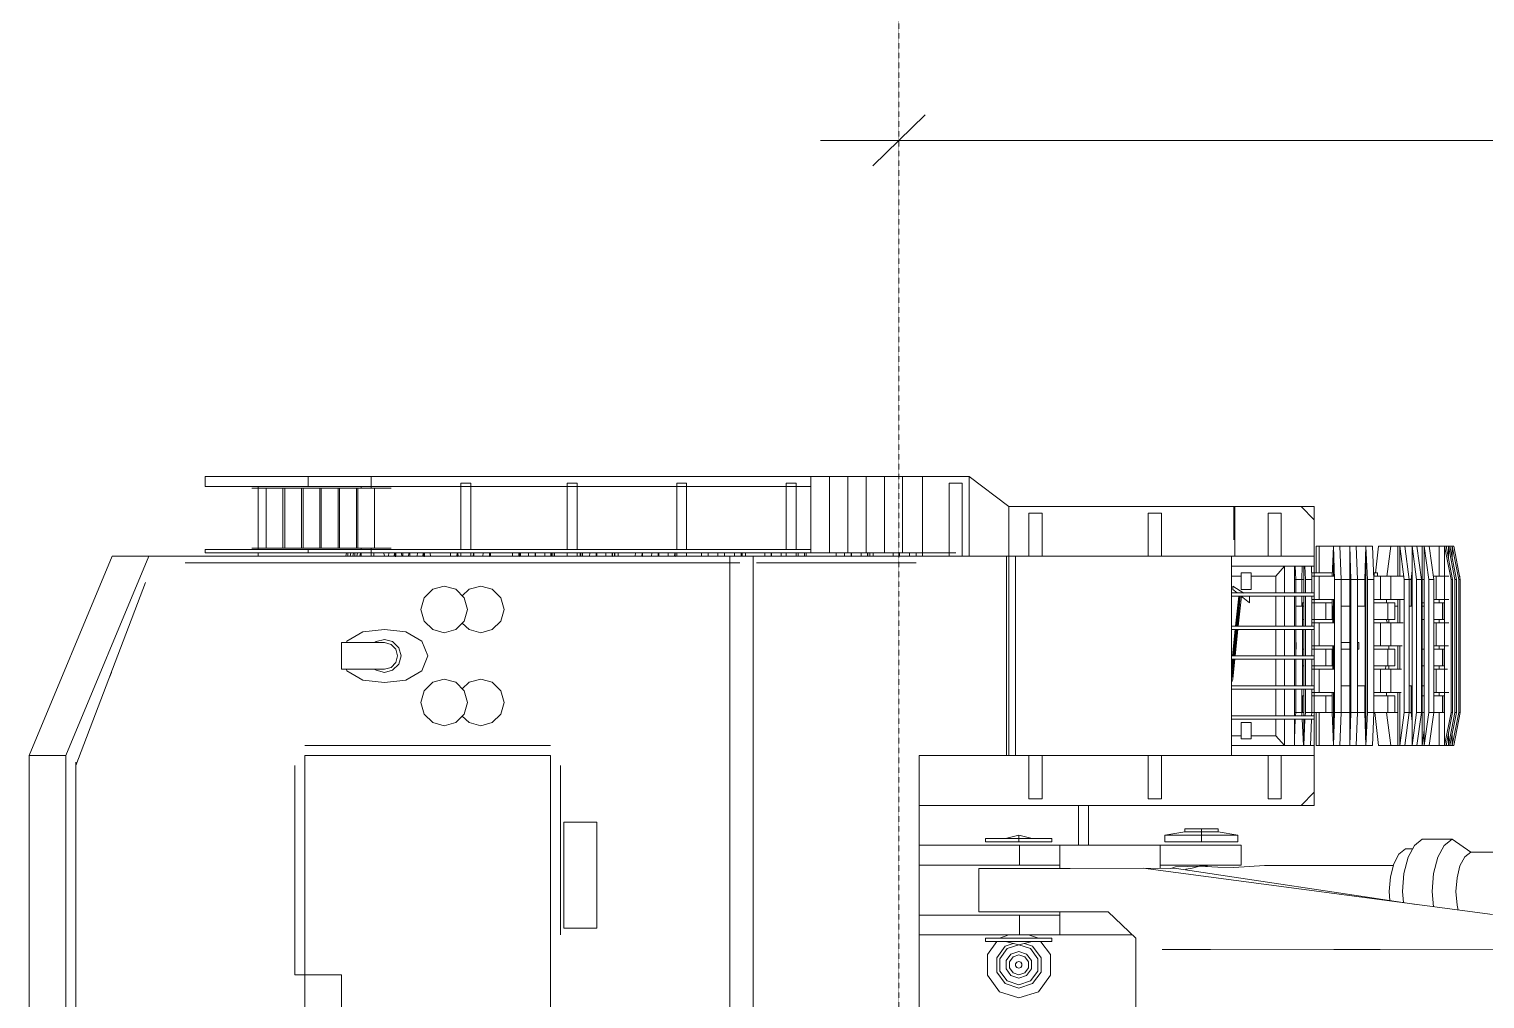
# Model space of a CAD drawing. Header units: millimetres. Extents: x -36433 to 17091, y -3786 to 28324.
# Drawn here: x 282 to 5162, y 5982 to 9233 of the extents above; entities that cross this region are included whole.
import ezdxf

# ---------------------------------------------------------------- set-up
doc = ezdxf.new("R2010")
doc.units = ezdxf.units.MM
doc.linetypes.add('HIDDEN2', pattern=[0.1875, 0.125, -0.0625])

msp = doc.modelspace()

# ---------------------------------------------------------------- linework, layer by layer
at = {"color": 0, "linetype": 'Continuous', "lineweight": 5}
for p, q in [((872.1, 7732.8), (872.1, 7699.8)), ((3433.1, 7732.8), (872.1, 7732.8)), ((1217.1, 7699.8), (1217.1, 7732.8)), ((1428.6, 7693.3), (1428.6, 7732.8)), ((3433.1, 7732.8), (1428.6, 7732.8)), ((2843, 7732.8), (1428.6, 7732.8)), ((1729.1, 7711.1), (1729.1, 7488.3)), ((1762.7, 7711.1), (1729.1, 7711.1)), ((1762.7, 7488.3), (1762.7, 7711.1)), ((2085.9, 7711.1), (2119.5, 7711.1)), ((2085.9, 7488.3), (2085.9, 7711.1)), ((2119.5, 7711.1), (2119.5, 7488.3)), ((2453.6, 7711.1), (2486.2, 7711.1)), ((2453.6, 7488.3), (2453.6, 7711.1)), ((2486.2, 7711.1), (2486.2, 7488.3)), ((2820.3, 7711.1), (2853.9, 7711.1)), ((2820.3, 7488.3), (2820.3, 7711.1)), ((2853.9, 7711.1), (2853.9, 7488.3)), ((3321.4, 7732.8), (2898.4, 7732.8)), ((2902.3, 7477.1), (2902.3, 7732.8)), ((2965.6, 7732.8), (2965.6, 7477.1)), ((3026.9, 7477.1), (3026.9, 7732.8)), ((3088.1, 7732.8), (3088.1, 7477.1)), ((3149.4, 7477.1), (3149.4, 7732.8)), ((3209.7, 7732.8), (3209.7, 7477.1)), ((3276.9, 7465.9), (3276.9, 7732.8)), ((3433.1, 7732.8), (3365.9, 7732.8)), ((3365.9, 7711.1), (3365.9, 7465.9)), ((3410.4, 7711.1), (3365.9, 7711.1)), ((3410.4, 7465.9), (3410.4, 7711.1)), ((3566.5, 7632.6), (3433.1, 7732.8)), ((3433.1, 7732.8), (3566.5, 7632.6)), ((3433.1, 7465.9), (3433.1, 7732.8)), ((3566.5, 7632.6), (3433.1, 7732.8)), ((872.1, 7699.8), (2902.3, 7699.8)), ((1495.8, 7693.9), (1028.3, 7693.9)), ((1050, 7699.8), (1050, 7487.7)), ((1076.7, 7693.9), (1076.7, 7493.6)), ((1132.1, 7693.9), (1076.7, 7693.9)), ((1132.1, 7493.6), (1132.1, 7693.9)), ((1139, 7693.9), (1195.3, 7693.9)), ((1139, 7493.6), (1139, 7693.9)), ((1195.3, 7693.9), (1195.3, 7493.6)), ((1200.3, 7693.9), (1200.3, 7493.6)), ((1256.6, 7693.9), (1200.3, 7693.9)), ((1256.6, 7493.6), (1256.6, 7693.9)), ((1261.6, 7693.9), (1317.9, 7693.9)), ((1261.6, 7493.6), (1261.6, 7693.9)), ((1317.9, 7693.9), (1317.9, 7493.6)), ((1322.8, 7693.9), (1322.8, 7493.6)), ((1379.2, 7693.9), (1322.8, 7693.9)), ((1379.2, 7493.6), (1379.2, 7693.9)), ((1384.1, 7693.9), (1439.5, 7693.9)), ((1384.1, 7493.6), (1384.1, 7693.9)), ((1395, 7699.8), (1395, 7693.3)), ((1428.6, 7699.8), (1428.6, 7693.9)), ((1439.5, 7693.9), (1439.5, 7493.6)), ((4590.5, 7632.6), (3566.5, 7632.6)), ((3566.5, 7632.6), (3566.5, 7465.9)), ((4590.5, 7632.6), (3566.5, 7632.6)), ((4546, 7632.6), (3566.5, 7632.6)), ((4320.7, 7521.3), (4320.7, 7632.6)), ((4323.6, 7465.9), (4323.6, 7632.6)), ((4590.5, 7588.5), (4546, 7632.6)), ((4590.5, 6631), (4590.5, 7632.6)), ((4590.5, 7632.6), (4590.5, 7465.9)), ((3633.7, 7610.9), (3678.2, 7610.9)), ((3633.7, 7465.9), (3633.7, 7610.9)), ((3678.2, 7610.9), (3678.2, 7465.9)), ((4034, 7610.9), (4078.5, 7610.9)), ((4034, 7465.9), (4034, 7610.9)), ((4078.5, 7610.9), (4078.5, 7465.9)), ((4435.3, 7465.9), (4435.3, 7610.9)), ((4435.3, 7610.9), (4479.8, 7610.9)), ((4479.8, 7610.9), (4479.8, 7465.9)), ((4590.5, 7465.9), (4590.5, 7588.5)), ((872.1, 7488.3), (872.1, 7477.1)), ((2902.3, 7488.3), (872.1, 7488.3)), ((872.1, 7477.1), (3388.6, 7477.1)), ((1028.3, 7493.6), (1495.8, 7493.6)), ((1050, 7477.1), (1050, 7465.9)), ((1076.7, 7493.6), (1132.1, 7493.6)), ((1195.3, 7493.6), (1139, 7493.6)), ((1200.3, 7493.6), (1256.6, 7493.6)), ((1217.1, 7488.3), (1217.1, 7477.1)), ((1317.9, 7493.6), (1261.6, 7493.6)), ((1322.8, 7493.6), (1379.2, 7493.6)), ((1343.6, 7465.9), (1345.6, 7477.1)), ((1350.5, 7477.1), (1350.5, 7465.3)), ((1358.4, 7465.9), (1360.4, 7477.1)), ((1369.3, 7477.1), (1367.3, 7465.9)), ((1374.2, 7465.3), (1374.2, 7477.1)), ((1383.1, 7477.1), (1381.1, 7465.9)), ((1439.5, 7493.6), (1384.1, 7493.6)), ((1391, 7465.9), (1393, 7476.5)), ((1395, 7487.7), (1395, 7493.6)), ((1395, 7465.9), (1395, 7476.5)), ((1428.6, 7492.9), (1428.6, 7465.9)), ((1428.6, 7492.9), (1428.6, 7487.7)), ((1437.5, 7477.1), (1437.5, 7465.3)), ((1473.1, 7465.9), (1471.1, 7476.5)), ((1487.9, 7477.1), (1486.9, 7465.9)), ((1505.7, 7465.9), (1506.7, 7476.5)), ((1509.6, 7477.1), (1509.6, 7465.3)), ((1511.6, 7465.3), (1511.6, 7477.1)), ((1530.4, 7476.5), (1531.4, 7465.9)), ((1534.4, 7465.9), (1535.3, 7477.1)), ((1555.1, 7476.5), (1554.1, 7465.9)), ((1558.1, 7465.3), (1558.1, 7477.1)), ((1583.8, 7477.1), (1582.8, 7465.9)), ((1601.6, 7465.9), (1602.6, 7476.5)), ((1605.5, 7477.1), (1605.5, 7465.3)), ((1607.5, 7465.3), (1607.5, 7477.1)), ((1626.3, 7476.5), (1627.3, 7465.9)), ((1694.5, 7465.9), (1694.5, 7477.1)), ((1717.2, 7476.5), (1716.2, 7465.9)), ((1718.2, 7477.1), (1719.2, 7476.5)), ((1718.2, 7465.3), (1718.2, 7477.1)), ((1719.2, 7476.5), (1720.2, 7465.9)), ((1729.1, 7476.5), (1729.1, 7465.9)), ((1762.7, 7465.9), (1762.7, 7477.1)), ((1770.6, 7465.9), (1771.6, 7476.5)), ((1771.6, 7476.5), (1772.6, 7477.1)), ((1772.6, 7477.1), (1772.6, 7465.3)), ((1803.2, 7465.9), (1804.2, 7477.1)), ((1825.9, 7476.5), (1824.9, 7465.9)), ((1826.9, 7477.1), (1828.9, 7476.5)), ((1826.9, 7465.3), (1826.9, 7477.1)), ((1828.9, 7476.5), (1828.9, 7465.9)), ((1902, 7465.9), (1902, 7477.1)), ((1923.8, 7476.5), (1923.8, 7465.9)), ((1925.8, 7465.3), (1925.8, 7477.1)), ((1929.7, 7476.5), (1929.7, 7465.9)), ((1956.4, 7465.9), (1956.4, 7477.1)), ((1978.1, 7476.5), (1978.1, 7465.9)), ((1980.1, 7465.3), (1980.1, 7477.1)), ((2010.8, 7477.1), (2010.8, 7465.9)), ((2031.5, 7476.5), (2033.5, 7477.1)), ((2031.5, 7465.9), (2031.5, 7476.5)), ((2033.5, 7477.1), (2033.5, 7465.3)), ((2037.5, 7465.9), (2037.5, 7476.5)), ((2043.4, 7477.1), (2043.4, 7465.9)), ((2085.9, 7465.9), (2085.9, 7476.5)), ((2119.5, 7477.1), (2119.5, 7465.9)), ((2129.4, 7476.5), (2131.4, 7477.1)), ((2129.4, 7465.9), (2129.4, 7476.5)), ((2131.4, 7477.1), (2131.4, 7465.3)), ((2137.3, 7465.9), (2137.3, 7476.5)), ((2162, 7477.1), (2161, 7465.9)), ((2182.7, 7476.5), (2184.7, 7477.1)), ((2182.7, 7465.9), (2182.7, 7476.5)), ((2184.7, 7477.1), (2184.7, 7465.3)), ((2215.4, 7465.9), (2215.4, 7477.1)), ((2236.1, 7476.5), (2236.1, 7465.9)), ((2238.1, 7465.3), (2238.1, 7477.1)), ((2244, 7476.5), (2244, 7465.9)), ((2246, 7465.9), (2246, 7477.1)), ((2256.9, 7477.1), (2256.9, 7465.9)), ((2314.2, 7465.9), (2315.2, 7477.1)), ((2336.9, 7476.5), (2336, 7465.9)), ((2337.9, 7465.3), (2337.9, 7477.1)), ((2369.6, 7477.1), (2368.6, 7465.9)), ((2391.3, 7476.5), (2393.3, 7477.1)), ((2391.3, 7465.9), (2391.3, 7476.5)), ((2393.3, 7477.1), (2393.3, 7465.3)), ((2423.9, 7465.9), (2424.9, 7477.1)), ((2446.7, 7476.5), (2445.7, 7465.9)), ((2447.6, 7465.3), (2447.6, 7477.1)), ((2453.6, 7465.9), (2453.6, 7476.5)), ((2486.2, 7477.1), (2486.2, 7465.9)), ((2535.6, 7477.1), (2535.6, 7465.9)), ((2558.3, 7465.9), (2558.3, 7476.5)), ((2591, 7477.1), (2591, 7465.9)), ((2613.7, 7465.9), (2613.7, 7476.5)), ((2647.3, 7477.1), (2647.3, 7465.3)), ((2669, 7465.9), (2669, 7476.5)), ((2673, 7477.1), (2673, 7465.9)), ((2683.9, 7465.9), (2683.9, 7477.1)), ((2748.1, 7477.1), (2748.1, 7465.9)), ((2769.9, 7476.5), (2770.9, 7477.1)), ((2769.9, 7465.9), (2769.9, 7476.5)), ((2770.9, 7477.1), (2770.9, 7465.3)), ((2803.5, 7465.9), (2803.5, 7477.1)), ((2820.3, 7465.9), (2820.3, 7476.5)), ((2853.9, 7477.1), (2853.9, 7465.9)), ((2859.8, 7477.1), (2859.8, 7465.9)), ((2881.6, 7465.9), (2881.6, 7476.5)), ((2886.5, 7477.1), (2886.5, 7465.9)), ((2887.5, 7465.9), (2887.5, 7476.5)), ((3276.9, 7477.1), (2902.3, 7477.1)), ((2987.3, 7477.1), (2987.3, 7465.9)), ((3015, 7465.9), (3015, 7477.1)), ((3037.7, 7476.5), (3037.7, 7465.9)), ((3038.7, 7465.3), (3038.7, 7477.1)), ((3071.3, 7477.1), (3071.3, 7465.9)), ((3093.1, 7476.5), (3094.1, 7477.1)), ((3093.1, 7465.9), (3093.1, 7476.5)), ((3094.1, 7477.1), (3094.1, 7465.3)), ((3100, 7465.9), (3100, 7477.1)), ((3111.9, 7477.1), (3111.9, 7465.9)), ((3178.1, 7465.9), (3178.1, 7477.1)), ((3199.8, 7476.5), (3199.8, 7465.9)), ((3233.4, 7465.9), (3233.4, 7477.1)), ((3255.2, 7476.5), (3255.2, 7465.9)), ((4596.4, 7409.9), (4596.4, 7499.5)), ((4785.2, 7499.5), (4596.4, 7499.5)), ((4607.3, 7499.5), (4607.3, 7409.3)), ((4654.8, 7499.5), (4650.8, 7398.7)), ((4654.8, 7499.5), (4658.7, 7388.2)), ((4654.8, 7399.4), (4654.8, 7499.5)), ((4680.5, 7388.2), (4676.5, 7499.5)), ((4709.1, 7499.5), (4709.1, 6831.4)), ((4713.1, 7388.2), (4709.1, 7499.5)), ((4730.9, 7499.5), (4735.8, 7388.2)), ((4759.5, 7388.2), (4763.5, 7499.5)), ((4763.5, 7499.5), (4763.5, 6831.4)), ((4768.4, 7388.2), (4763.5, 7499.5)), ((4790.2, 7388.2), (4785.2, 7499.5)), ((4806, 7499.5), (4795.1, 7409.3)), ((4806, 7499.5), (5058, 7499.5)), ((4833.7, 7398.7), (4847.5, 7499.5)), ((4870.2, 7399.4), (4870.2, 7499.5)), ((4892, 7388.2), (4877.2, 7499.5)), ((4877.2, 7499.5), (4877.2, 7399.4)), ((4908.8, 7388.2), (4894, 7499.5)), ((4918.7, 7499.5), (4918.7, 6831.4)), ((4933.5, 7388.2), (4918.7, 7499.5)), ((4934.5, 7499.5), (4949.3, 7388.2)), ((4952.3, 7499.5), (4952.3, 6831.4)), ((4959.2, 7499.5), (4959.2, 6831.4)), ((4974, 7388.2), (4959.2, 7499.5)), ((4990.8, 7388.2), (4976, 7499.5)), ((5008.6, 7499.5), (5008.6, 7399.4)), ((5049.1, 7388.2), (5027.4, 7499.5)), ((5027.4, 6831.4), (5027.4, 7499.5)), ((5054.1, 7388.2), (5032.3, 7499.5)), ((5033.3, 7499.5), (5033.3, 7494.3)), ((5040.2, 7499.5), (5062, 7388.2)), ((5040.2, 7499.5), (5040.2, 7458.7)), ((5066.9, 7388.2), (5045.2, 7499.5)), ((5053.1, 7499.5), (5074.8, 7388.2)), ((5053.1, 7458.7), (5053.1, 7499.5)), ((5058, 7499.5), (5079.8, 7388.2)), ((560.8, 7465.9), (282, 6797.8)), ((683.3, 7465.9), (404.6, 6797.8)), ((4590.5, 7465.9), (560.8, 7465.9)), ((2665.1, 7443.5), (804.9, 7443.5)), ((1509.6, 7465.3), (1511.6, 7465.3)), ((1531.4, 7465.9), (1534.4, 7465.9)), ((1605.5, 7465.3), (1607.5, 7465.3)), ((1716.2, 7465.9), (1718.2, 7465.3)), ((1824.9, 7465.9), (1826.9, 7465.3)), ((1923.8, 7465.9), (1925.8, 7465.3)), ((1978.1, 7465.9), (1980.1, 7465.3)), ((2236.1, 7465.9), (2238.1, 7465.3)), ((2244, 7465.9), (2246, 7465.9)), ((2336, 7465.9), (2337.9, 7465.3)), ((2445.7, 7465.9), (2447.6, 7465.3)), ((2631.5, 7465.9), (2631.5, 4482.2)), ((2709.6, 4482.2), (2709.6, 7465.9)), ((3255.2, 7443.5), (2720.4, 7443.5)), ((3037.7, 7465.9), (3038.7, 7465.3)), ((3558.6, 7465.9), (3558.6, 6797.8)), ((3566.5, 6797.8), (3566.5, 7465.9)), ((3588.3, 7465.9), (3588.3, 6797.8)), ((4312.8, 7465.9), (4312.8, 6797.8)), ((4590.5, 7432.3), (4312.8, 7432.3)), ((4490.7, 7432.3), (4461, 7399.4)), ((4490.7, 7343.4), (4490.7, 7432.3)), ((4524.3, 7342.7), (4524.3, 7431.7)), ((4528.2, 7388.2), (4526.3, 7432.3)), ((4550, 7432.3), (4549, 7388.2)), ((4555.9, 7431.7), (4555.9, 7343.4)), ((4560.9, 7388.2), (4558.9, 7432.3)), ((4582.6, 7388.2), (4580.6, 7432.3)), ((672.5, 7377.6), (438.2, 6764.2)), ((4345.4, 7399.4), (4311.8, 7399.4)), ((4345.4, 7409.9), (4345.4, 7354.6)), ((4379, 7409.9), (4345.4, 7409.9)), ((4461, 7399.4), (4378, 7399.4)), ((4379, 7409.9), (4379, 7354.6)), ((4379, 7354.6), (4379, 7409.9)), ((4461, 7342.7), (4461, 7399.4)), ((4555.9, 7388.2), (4524.3, 7388.2)), ((4528.2, 7388.2), (4528.2, 7343.4)), ((4549, 7388.2), (4549, 7343.4)), ((4560.9, 7388.2), (4582.6, 7388.2)), ((4560.9, 7343.4), (4560.9, 7388.2)), ((4650.8, 7409.9), (4581.6, 7409.9)), ((4581.6, 7399.4), (4657.7, 7399.4)), ((4582.6, 7343.4), (4582.6, 7388.2)), ((4607.3, 7321), (4607.3, 7399.4)), ((4657.7, 7399.4), (4654.8, 7399.4)), ((4658.7, 7388.2), (4658.7, 6942.7)), ((4658.7, 7388.2), (4709.1, 7388.2)), ((4680.5, 6942.7), (4680.5, 7388.2)), ((4713.1, 7388.2), (4763.5, 7388.2)), ((4713.1, 6942.7), (4713.1, 7388.2)), ((4735.8, 7388.2), (4735.8, 6942.7)), ((4759.5, 7298.6), (4759.5, 7388.2)), ((4768.4, 7388.2), (4790.2, 7388.2)), ((4768.4, 6942.7), (4768.4, 7388.2)), ((4789.2, 7409.9), (4802, 7409.9)), ((4890, 7399.4), (4790.2, 7399.4)), ((4790.2, 6942.7), (4790.2, 7399.4)), ((4791.2, 7398.7), (4791.2, 7409.9)), ((4802, 7409.9), (4802, 7398.7)), ((4811.9, 7321), (4811.9, 7399.4)), ((4847.5, 7399.4), (4847.5, 7321)), ((4892, 6942.7), (4892, 7388.2)), ((4892, 7388.2), (4918.7, 7388.2)), ((4908.8, 7388.2), (4908.8, 6942.7)), ((4914.7, 7388.2), (4918.7, 7417.8)), ((4914.7, 7388.2), (4914.7, 7298.6)), ((4959.2, 7388.2), (4933.5, 7388.2)), ((4933.5, 6942.7), (4933.5, 7388.2)), ((4949.3, 7388.2), (4949.3, 6942.7)), ((4990.8, 7388.2), (4974, 7388.2)), ((4974, 6942.7), (4974, 7388.2)), ((5041.2, 7399.4), (4988.8, 7399.4)), ((4990.8, 6942.7), (4990.8, 7388.2)), ((4998.7, 7399.4), (4998.7, 7321)), ((5049.1, 7388.2), (5054.1, 7388.2)), ((5049.1, 6942.7), (5049.1, 7388.2)), ((5054.1, 6942.7), (5054.1, 7388.2)), ((5062, 7388.2), (5066.9, 7388.2)), ((5062, 7388.2), (5062, 6942.7)), ((5066.9, 6942.7), (5066.9, 7388.2)), ((5079.8, 7388.2), (5074.8, 7388.2)), ((5074.8, 7388.2), (5074.8, 6942.7)), ((5078.8, 7399.4), (5076.8, 7399.4)), ((5078.8, 7392.8), (5078.8, 7399.4)), ((5079.8, 7388.2), (5079.8, 6942.7)), ((1595.6, 7288), (1606.5, 7326.9)), ((1606.5, 7326.9), (1635.2, 7355.2)), ((1635.2, 7355.2), (1673.7, 7365.8)), ((1673.7, 7365.8), (1712.3, 7355.2)), ((1712.3, 7355.2), (1740.9, 7326.9)), ((1734, 7332.8), (1756.7, 7355.2)), ((1740.9, 7326.9), (1751.8, 7288)), ((1756.7, 7355.2), (1796.3, 7365.8)), ((1796.3, 7365.8), (1834.8, 7355.2)), ((1834.8, 7355.2), (1863.5, 7326.9)), ((1863.5, 7326.9), (1874.4, 7288)), ((4312.8, 7343.4), (4590.5, 7343.4)), ((4590.5, 7332.2), (4312.8, 7332.2)), ((4317.7, 7365.8), (4354.3, 7342.7)), ((4317.7, 7354.6), (4317.7, 7365.8)), ((4331.6, 7343.4), (4317.7, 7354.6)), ((4326.6, 7232), (4337.5, 7332.2)), ((4340.4, 7332.2), (4329.6, 7231.3)), ((4332.5, 7232), (4342.4, 7332.2)), ((4346.4, 7332.2), (4335.5, 7231.3)), ((4342.4, 7332.2), (4340.4, 7332.2)), ((4345.4, 7354.6), (4379, 7354.6)), ((4345.4, 7332.2), (4346.4, 7332.2)), ((4373.1, 7309.8), (4345.4, 7332.2)), ((4373.1, 7309.8), (4373.1, 7332.2)), ((4461, 7231.3), (4461, 7331.5)), ((4490.7, 7231.3), (4490.7, 7332.2)), ((4524.3, 7231.3), (4524.3, 7331.5)), ((4528.2, 7331.5), (4528.2, 7232)), ((4549, 7332.2), (4549, 7298.6)), ((4555.9, 7232), (4555.9, 7331.5)), ((4560.9, 7331.5), (4560.9, 7232)), ((4582.6, 7232), (4582.6, 7331.5)), ((4657.7, 7321), (4582.6, 7321)), ((4650.8, 7321), (4650.8, 7254.4)), ((4654.8, 7321), (4657.7, 7321)), ((4654.8, 7242.5), (4654.8, 7321)), ((4790.2, 7321), (4890, 7321)), ((4832.7, 7309.8), (4832.7, 7321)), ((4870.2, 7321), (4870.2, 7242.5)), ((4990.8, 7321), (5041.2, 7321)), ((5008.6, 7309.1), (5008.6, 7321)), ((1595.6, 7288), (1606.5, 7248.5)), ((1751.8, 7288), (1740.9, 7248.5)), ((1863.5, 7248.5), (1874.4, 7288)), ((4555.9, 7298.6), (4527.3, 7298.6)), ((4551, 7309.8), (4551, 7232)), ((4551, 7309.8), (4555.9, 7309.8)), ((4582.6, 7309.8), (4650.8, 7309.8)), ((4629.1, 7254.4), (4629.1, 7309.8)), ((4649.8, 7276.8), (4651.8, 7276.8)), ((4650.8, 7298.6), (4652.8, 7298.6)), ((4654.8, 7298.6), (4650.8, 7298.6)), ((4652.8, 7298.6), (4652.8, 7243.2)), ((4709.1, 7298.6), (4679.5, 7298.6)), ((4763.5, 7298.6), (4735.8, 7298.6)), ((4763.5, 7309.8), (4761.5, 7309.8)), ((4761.5, 7031.7), (4761.5, 7309.8)), ((4860.4, 7309.8), (4790.2, 7309.8)), ((4836.6, 7254.4), (4836.6, 7309.8)), ((4860.4, 7254.4), (4860.4, 7309.8)), ((4870.2, 7298.6), (4860.4, 7298.6)), ((4877.2, 7320.3), (4877.2, 7243.2)), ((4918.7, 7298.6), (4908.8, 7298.6)), ((4949.3, 7309.8), (4959.2, 7309.8)), ((4959.2, 7298.6), (4949.3, 7298.6)), ((4989.8, 7309.8), (5025.4, 7309.8)), ((5020.5, 7254.4), (5020.5, 7309.8)), ((5025.4, 7309.8), (5025.4, 7254.4)), ((1606.5, 7248.5), (1635.2, 7220.1)), ((1740.9, 7248.5), (1712.3, 7220.1)), ((1734, 7241.9), (1756.7, 7220.1)), ((1834.8, 7220.1), (1863.5, 7248.5)), ((4312.8, 7232), (4590.5, 7232)), ((4555.9, 7254.4), (4551, 7254.4)), ((4650.8, 7254.4), (4582.6, 7254.4)), ((4582.6, 7243.2), (4656.7, 7243.2)), ((4607.3, 7165.4), (4607.3, 7243.2)), ((4652.8, 7243.2), (4654.8, 7242.5)), ((4763.5, 7254.4), (4761.5, 7254.4)), ((4860.4, 7254.4), (4790.2, 7254.4)), ((4790.2, 7243.2), (4888, 7243.2)), ((4811.9, 7165.4), (4811.9, 7243.2)), ((4835.6, 7243.2), (4831.7, 7253.7)), ((4840.6, 7253.7), (4840.6, 7243.2)), ((4847.5, 7243.2), (4847.5, 7165.4)), ((4949.3, 7254.4), (4958.2, 7254.4)), ((5025.4, 7254.4), (4989.8, 7254.4)), ((5041.2, 7243.2), (4990.8, 7243.2)), ((4998.7, 7243.2), (4998.7, 7165.4)), ((5008.6, 7254.4), (5008.6, 7242.5)), ((1328.8, 7176.6), (1328.8, 7087)), ((1328.8, 7176.6), (1473.1, 7176.6)), ((1347.5, 7181.9), (1345.6, 7176.6)), ((1400.9, 7212.9), (1347.5, 7181.9)), ((1473.1, 7220.8), (1400.9, 7212.9)), ((1445.4, 7179.9), (1441.4, 7176.6)), ((1473.1, 7187.2), (1445.4, 7179.9)), ((1545.2, 7212.9), (1473.1, 7220.8)), ((1500.7, 7179.9), (1473.1, 7187.2)), ((1473.1, 7176.6), (1495.8, 7170.7)), ((1521.5, 7159.5), (1500.7, 7179.9)), ((1598.6, 7181.9), (1545.2, 7212.9)), ((1618.4, 7131.8), (1598.6, 7181.9)), ((1635.2, 7220.1), (1673.7, 7209.6)), ((1712.3, 7220.1), (1673.7, 7209.6)), ((1756.7, 7220.1), (1796.3, 7209.6)), ((1796.3, 7209.6), (1834.8, 7220.1)), ((4590.5, 7220.8), (4312.8, 7220.8)), ((4316.7, 7131.8), (4325.6, 7220.8)), ((4328.6, 7220.8), (4319.7, 7131.8)), ((4322.7, 7131.8), (4331.6, 7220.8)), ((4334.5, 7220.8), (4325.6, 7131.8)), ((4331.6, 7220.8), (4328.6, 7220.8)), ((4461, 7131.8), (4461, 7220.1)), ((4490.7, 7131.8), (4490.7, 7220.1)), ((4524.3, 7131.8), (4524.3, 7220.8)), ((4528.2, 7220.1), (4528.2, 7131.8)), ((4529.2, 7176.6), (4528.2, 7176.6)), ((4529.2, 7154.2), (4529.2, 7176.6)), ((4551, 7220.1), (4551, 7131.2)), ((4555.9, 7131.2), (4555.9, 7220.1)), ((4560.9, 7220.1), (4560.9, 7131.8)), ((4582.6, 7131.8), (4582.6, 7220.1)), ((4680.5, 7176.6), (4708.1, 7176.6)), ((4739.8, 7176.6), (4735.8, 7176.6)), ((4739.8, 7154.2), (4739.8, 7176.6)), ((1495.8, 7170.7), (1511.6, 7154.2)), ((1511.6, 7154.2), (1517.5, 7131.8)), ((1517.5, 7131.8), (1511.6, 7109.4)), ((1529.4, 7131.8), (1521.5, 7159.5)), ((1521.5, 7104.2), (1529.4, 7131.8)), ((1598.6, 7081.8), (1618.4, 7131.8)), ((4312.8, 7131.8), (4590.5, 7131.8)), ((4319.7, 7131.8), (4316.7, 7131.8)), ((4325.6, 7131.8), (4322.7, 7131.8)), ((4529.2, 7154.2), (4528.2, 7154.2)), ((4555.9, 7154.2), (4551, 7154.2)), ((4656.7, 7165.4), (4582.6, 7165.4)), ((4651.8, 7154.2), (4582.6, 7154.2)), ((4629.1, 7154.2), (4629.1, 7098.2)), ((4650.8, 7154.2), (4651.8, 7154.2)), ((4650.8, 7098.2), (4650.8, 7154.2)), ((4652.8, 7164.8), (4654.8, 7165.4)), ((4652.8, 7086.4), (4652.8, 7164.8)), ((4654.8, 7165.4), (4654.8, 7086.4)), ((4708.1, 7154.2), (4680.5, 7154.2)), ((4735.8, 7154.2), (4739.8, 7154.2)), ((4763.5, 7154.2), (4761.5, 7154.2)), ((4790.2, 7165.4), (4885.1, 7165.4)), ((4860.4, 7154.2), (4790.2, 7154.2)), ((4836.6, 7154.2), (4836.6, 7098.2)), ((4840.6, 7164.8), (4840.6, 7153.6)), ((4860.4, 7098.2), (4860.4, 7154.2)), ((4870.2, 7165.4), (4870.2, 7086.4)), ((4877.2, 7087), (4877.2, 7165.4)), ((4959.2, 7154.2), (4949.3, 7154.2)), ((5025.4, 7154.2), (4989.8, 7154.2)), ((4990.8, 7165.4), (5040.2, 7165.4)), ((5008.6, 7154.2), (5008.6, 7165.4)), ((5020.5, 7098.2), (5020.5, 7154.2)), ((5025.4, 7154.2), (5025.4, 7098.2)), ((548.9, 7055.4), (557.8, 7076.5)), ((1328.8, 7087), (1473.1, 7087)), ((1345.6, 7086.4), (1347.5, 7081.8)), ((1347.5, 7081.8), (1400.9, 7050.8)), ((1445.4, 7083.7), (1441.4, 7086.4)), ((1473.1, 7076.5), (1445.4, 7083.7)), ((1495.8, 7093), (1473.1, 7087)), ((1473.1, 7076.5), (1500.7, 7083.7)), ((1511.6, 7109.4), (1495.8, 7093)), ((1500.7, 7083.7), (1521.5, 7104.2)), ((1545.2, 7050.8), (1598.6, 7081.8)), ((4590.5, 7120.6), (4312.8, 7120.6)), ((4312.8, 7054.1), (4318.7, 7120.6)), ((4317.7, 7054.1), (4312.8, 7098.2)), ((4313.8, 7098.2), (4312.8, 7090.3)), ((4313.8, 7098.2), (4315.7, 7120)), ((4323.6, 7120.6), (4317.7, 7054.1)), ((4319.7, 7098.2), (4317.7, 7054.1)), ((4321.7, 7120), (4319.7, 7098.2)), ((4461, 7031.7), (4461, 7120)), ((4490.7, 7120.6), (4490.7, 7031)), ((4524.3, 7031.7), (4524.3, 7120.6)), ((4528.2, 7120), (4528.2, 7031)), ((4551, 7120.6), (4551, 7031.7)), ((4555.9, 7098.2), (4551, 7098.2)), ((4555.9, 7031), (4555.9, 7120)), ((4560.9, 7120), (4560.9, 7031)), ((4582.6, 7031), (4582.6, 7120)), ((4582.6, 7098.2), (4650.8, 7098.2)), ((4582.6, 7087), (4655.7, 7087)), ((4607.3, 7087), (4607.3, 7009.3)), ((4649.8, 7109.4), (4651.8, 7109.4)), ((4763.5, 7098.2), (4761.5, 7098.2)), ((4860.4, 7098.2), (4790.2, 7098.2)), ((4790.2, 7087), (4883.1, 7087)), ((4811.9, 7009.3), (4811.9, 7087)), ((4827.7, 7087), (4831.7, 7098.2)), ((4840.6, 7097.6), (4840.6, 7086.4)), ((4847.5, 7087), (4847.5, 7009.3)), ((4949.3, 7098.2), (4958.2, 7098.2)), ((5025.4, 7098.2), (4989.8, 7098.2)), ((4990.8, 7087), (5037.3, 7087)), ((4998.7, 7087), (4998.7, 7009.3)), ((5008.6, 7098.2), (5008.6, 7086.4)), ((1400.9, 7050.8), (1473.1, 7042.9)), ((1473.1, 7042.9), (1545.2, 7050.8)), ((1606.5, 7015.2), (1635.2, 7043.5)), ((1635.2, 7043.5), (1673.7, 7054.1)), ((1673.7, 7054.1), (1712.3, 7043.5)), ((1712.3, 7043.5), (1740.9, 7015.2)), ((1734, 7021.1), (1756.7, 7043.5)), ((1756.7, 7043.5), (1796.3, 7054.1)), ((1834.8, 7043.5), (1796.3, 7054.1)), ((1863.5, 7015.2), (1834.8, 7043.5)), ((4317.7, 7054.1), (4312.8, 7042.9)), ((4312.8, 7031.7), (4590.5, 7031.7)), ((4709.1, 7031.7), (4679.5, 7031.7)), ((4763.5, 7031.7), (4735.8, 7031.7)), ((4759.5, 7031.7), (4761.5, 7031.7)), ((4759.5, 6942.7), (4759.5, 7031.7)), ((4918.7, 7031.7), (4908.8, 7031.7)), ((4914.7, 6942.7), (4914.7, 7031.7)), ((4948.3, 7031.7), (4959.2, 7031.7)), ((1595.6, 6975.7), (1606.5, 7015.2)), ((1740.9, 7015.2), (1751.8, 6975.7)), ((1874.4, 6975.7), (1863.5, 7015.2)), ((4590.5, 7020.5), (4312.8, 7020.5)), ((4461, 6931.5), (4461, 7020.5)), ((4490.7, 7020.5), (4490.7, 6930.9)), ((4524.3, 6930.9), (4524.3, 7019.8)), ((4528.2, 7020.5), (4528.2, 6942.7)), ((4549, 7020.5), (4549, 6931.5)), ((4551, 6998.1), (4555.9, 6998.1)), ((4551, 6942.7), (4551, 6998.1)), ((4555.9, 6930.9), (4555.9, 7020.5)), ((4560.9, 7020.5), (4560.9, 6942.7)), ((4582.6, 7020.5), (4582.6, 6942.7)), ((4655.7, 7009.3), (4582.6, 7009.3)), ((4650.8, 6998.1), (4582.6, 6998.1)), ((4629.1, 6942.7), (4629.1, 6998.1)), ((4650.8, 6942.7), (4650.8, 7009.3)), ((4654.8, 7009.3), (4654.8, 6831.4)), ((4761.5, 6998.1), (4763.5, 6998.1)), ((4761.5, 6942.7), (4761.5, 6998.1)), ((4790.2, 7009.3), (4881.1, 7009.3)), ((4790.2, 6998.1), (4860.4, 6998.1)), ((4832.7, 7009.3), (4832.7, 6998.1)), ((4836.6, 6942.7), (4836.6, 6998.1)), ((4860.4, 6998.1), (4860.4, 6942.7)), ((4870.2, 7009.3), (4870.2, 6831.4)), ((4877.2, 6831.4), (4877.2, 7009.3)), ((4959.2, 6998.1), (4949.3, 6998.1)), ((5025.4, 6998.1), (4989.8, 6998.1)), ((4990.8, 7009.3), (5041.2, 7009.3)), ((5008.6, 6998.1), (5008.6, 7009.3)), ((5020.5, 6998.1), (5020.5, 6942.7)), ((5025.4, 6942.7), (5025.4, 6998.1)), ((1606.5, 6936.8), (1595.6, 6975.7)), ((1635.2, 6908.5), (1606.5, 6936.8)), ((1740.9, 6936.8), (1712.3, 6908.5)), ((1734, 6930.2), (1756.7, 6908.5)), ((1751.8, 6975.7), (1740.9, 6936.8)), ((1834.8, 6908.5), (1863.5, 6936.8)), ((1863.5, 6936.8), (1874.4, 6975.7)), ((4312.8, 6931.5), (4590.5, 6931.5)), ((4555.9, 6942.7), (4524.3, 6942.7)), ((4528.2, 6942.7), (4527.3, 6931.5)), ((4559.9, 6931.5), (4560.9, 6942.7)), ((4560.9, 6942.7), (4654.8, 6942.7)), ((4582.6, 6942.7), (4581.6, 6931.5)), ((4596.4, 6942.1), (4596.4, 6831.4)), ((4607.3, 6942.7), (4607.3, 6831.4)), ((4650.8, 6942.7), (4654.8, 6831.4)), ((4654.8, 6831.4), (4658.7, 6942.7)), ((4658.7, 6942.7), (4709.1, 6942.7)), ((4676.5, 6831.4), (4680.5, 6942.7)), ((4709.1, 6831.4), (4713.1, 6942.7)), ((4713.1, 6942.7), (4763.5, 6942.7)), ((4735.8, 6942.7), (4730.9, 6831.4)), ((4763.5, 6831.4), (4759.5, 6942.7)), ((4763.5, 6942.7), (4761.5, 6942.7)), ((4763.5, 6831.4), (4768.4, 6942.7)), ((4870.2, 6942.7), (4768.4, 6942.7)), ((4785.2, 6831.4), (4790.2, 6942.7)), ((4806, 6831.4), (4793.1, 6942.7)), ((4832.7, 6942.7), (4847.5, 6831.4)), ((4877.2, 6831.4), (4892, 6942.7)), ((4918.7, 6942.7), (4892, 6942.7)), ((4908.8, 6942.7), (4894, 6831.4)), ((4914.7, 6942.7), (4918.7, 6912.4)), ((4918.7, 6831.4), (4933.5, 6942.7)), ((4959.2, 6942.7), (4933.5, 6942.7)), ((4934.5, 6831.4), (4949.3, 6942.7)), ((4959.2, 6831.4), (4974, 6942.7)), ((4974, 6942.7), (5025.4, 6942.7)), ((4990.8, 6942.7), (4976, 6831.4)), ((5008.6, 6942.1), (5008.6, 6831.4)), ((5027.4, 6831.4), (5049.1, 6942.7)), ((5032.3, 6831.4), (5054.1, 6942.7)), ((5040.2, 6831.4), (5062, 6942.7)), ((5066.9, 6942.7), (5045.2, 6831.4)), ((5049.1, 6942.7), (5054.1, 6942.7)), ((5074.8, 6942.7), (5053.1, 6831.4)), ((5079.8, 6942.7), (5058, 6831.4)), ((5062, 6942.7), (5066.9, 6942.7)), ((5074.8, 6942.7), (5079.8, 6942.7)), ((1673.7, 6897.9), (1635.2, 6908.5)), ((1712.3, 6908.5), (1673.7, 6897.9)), ((1756.7, 6908.5), (1796.3, 6897.9)), ((1796.3, 6897.9), (1834.8, 6908.5)), ((4590.5, 6920.3), (4312.8, 6920.3)), ((4345.4, 6909.1), (4345.4, 6853.8)), ((4379, 6909.1), (4345.4, 6909.1)), ((4379, 6853.8), (4379, 6909.1)), ((4379, 6853.8), (4379, 6909.1)), ((4461, 6864.3), (4461, 6919.7)), ((4490.7, 6919.7), (4490.7, 6831.4)), ((4524.3, 6831.4), (4524.3, 6919.7)), ((4526.3, 6919.7), (4524.3, 6853.1)), ((4553.9, 6831.4), (4550, 6919.7)), ((4555.9, 6920.3), (4555.9, 6831.4)), ((4555.9, 6831.4), (4558.9, 6919.7)), ((4580.6, 6919.7), (4577.7, 6831.4)), ((4952.3, 6831.4), (4959.2, 6882.8)), ((4311.8, 6864.3), (4344.4, 6864.3)), ((4345.4, 6853.8), (4379, 6853.8)), ((4378, 6864.3), (4461, 6864.3)), ((4490.7, 6831.4), (4461, 6864.3)), ((5033.3, 6831.4), (5033.3, 6836)), ((5040.2, 6871.6), (5040.2, 6831.4)), ((5053.1, 6831.4), (5053.1, 6871.6)), ((282, 6797.8), (282, 5161)), ((282, 6797.8), (404.6, 6797.8)), ((404.6, 6797.8), (404.6, 5161)), ((2029.5, 6831.4), (1206.2, 6831.4)), ((1206.2, 6797.8), (1206.2, 5161)), ((2029.5, 6797.8), (1206.2, 6797.8)), ((2029.5, 5161), (2029.5, 6797.8)), ((3266, 5161), (3266, 6797.8)), ((3266, 6797.8), (4590.5, 6797.8)), ((3633.7, 6797.8), (3633.7, 6652.8)), ((3678.2, 6652.8), (3678.2, 6797.8)), ((4034, 6652.8), (4034, 6797.8)), ((4078.5, 6797.8), (4078.5, 6652.8)), ((4312.8, 6831.4), (4590.5, 6831.4)), ((4435.3, 6652.8), (4435.3, 6797.8)), ((4479.8, 6797.8), (4479.8, 6652.8)), ((4590.5, 6631), (4590.5, 6797.8)), ((4590.5, 6797.8), (4590.5, 6675.2)), ((4596.4, 6831.4), (4785.2, 6831.4)), ((5058, 6831.4), (4806, 6831.4)), ((438.2, 6775.4), (438.2, 5139.2)), ((1172.6, 6764.2), (1172.6, 6063)), ((2063.2, 6196.8), (2063.2, 6764.2)), ((3633.7, 6652.8), (3678.2, 6652.8)), ((4078.5, 6652.8), (4034, 6652.8)), ((4479.8, 6652.8), (4435.3, 6652.8)), ((4590.5, 6675.2), (4546, 6631)), ((4590.5, 6631), (3266, 6631)), ((3266, 6631), (4590.5, 6631)), ((4546, 6631), (3266, 6631)), ((3799.8, 6630.4), (3799.8, 6497.3)), ((3833.4, 6631), (3833.4, 6497.3)), ((2075, 6575), (2075, 6219.2)), ((2185.7, 6575), (2075, 6575)), ((2185.7, 6219.2), (2185.7, 6575)), ((4156.6, 6542.1), (4089.4, 6530.9)), ((4156.6, 6552.6), (4156.6, 6542.1)), ((4268.3, 6552.6), (4156.6, 6552.6)), ((4156.6, 6542.1), (4268.3, 6542.1)), ((4212, 6552.6), (4212, 6508.5)), ((4268.3, 6542.1), (4268.3, 6552.6)), ((4334.5, 6530.9), (4268.3, 6542.1)), ((3266, 6497.3), (4345.4, 6497.3)), ((3488.4, 6519.7), (3488.4, 6508.5)), ((3710.8, 6519.7), (3488.4, 6519.7)), ((3488.4, 6508.5), (3710.8, 6508.5)), ((3555.7, 6519.7), (3600.1, 6530.9)), ((3644.6, 6519.7), (3600.1, 6530.9)), ((3600.1, 6530.9), (3600.1, 6508.5)), ((3602.1, 6497.3), (3602.1, 6430.7)), ((3710.8, 6508.5), (3710.8, 6519.7)), ((3737.5, 6497.3), (3737.5, 6418.9)), ((4073.6, 6419.5), (4073.6, 6497.3)), ((4089.4, 6530.9), (4334.5, 6530.9)), ((4089.4, 6508.5), (4089.4, 6530.9)), ((4089.4, 6508.5), (4334.5, 6508.5)), ((4334.5, 6508.5), (4334.5, 6530.9)), ((4345.4, 6497.3), (4345.4, 6430.7)), ((4904.8, 6457.1), (4926.6, 6496.6)), ((4926.6, 6496.6), (4952.3, 6517.7)), ((4952.3, 6517.7), (5052.1, 6517.7)), ((5025.4, 6496.6), (5004.7, 6457.1)), ((5052.1, 6517.7), (5025.4, 6496.6)), ((5052.1, 6517.7), (5115.4, 6474.2)), ((4857.4, 6435.3), (4874.2, 6467.6)), ((4874.2, 6467.6), (4895.9, 6484.8)), ((4891, 6403.1), (4904.8, 6457.1)), ((4895.9, 6484.8), (4919.7, 6484.8)), ((5004.7, 6457.1), (4989.8, 6403.1)), ((5095.6, 6458.4), (5078.8, 6428.1)), ((5115.4, 6474.2), (5095.6, 6458.4)), ((6173, 6474.9), (5115.4, 6474.2)), ((3737.5, 6430.7), (3265.1, 6430.7)), ((3482.5, 6419.5), (3465.7, 6418.9)), ((3465.7, 6418.9), (3465.7, 6274.6)), ((3772.1, 6419.5), (3482.5, 6419.5)), ((4016.2, 6420.2), (3772.1, 6419.5)), ((4016.2, 6420.2), (4128.9, 6419.5)), ((5187.5, 6265.3), (4016.2, 6420.2)), ((4345.4, 6430.7), (4073.6, 6430.7)), ((4109.2, 6419.5), (4125, 6425.5)), ((4206, 6426.8), (4125, 6425.5)), ((4128.9, 6419.5), (4932.5, 6298.9)), ((4160.6, 6417.6), (4158.6, 6414.9)), ((4160.6, 6417.6), (4181.3, 6420.8)), ((4181.3, 6420.8), (4206, 6426.8)), ((4232.7, 6426.8), (4206, 6426.8)), ((4206, 6426.8), (4267.3, 6424.1)), ((4267.3, 6424.1), (4320.7, 6422.8)), ((4320.7, 6422.8), (4423.5, 6429.4)), ((4423.5, 6429.4), (4855.4, 6429.4)), ((4845.5, 6391.9), (4857.4, 6435.3)), ((4886, 6342.4), (4891, 6403.1)), ((4989.8, 6403.1), (4985.9, 6342.4)), ((5078.8, 6428.1), (5068.9, 6387.9)), ((4841.6, 6342.4), (4845.5, 6391.9)), ((5068.9, 6387.9), (5065, 6342.4)), ((4841.6, 6342.4), (4843.5, 6312.1)), ((4889, 6305.5), (4886, 6342.4)), ((4985.9, 6342.4), (4989.8, 6291)), ((5068.9, 6297), (5065, 6342.4)), ((5072.9, 6279.8), (5068.9, 6297)), ((3737.5, 6263.4), (3266, 6263.4)), ((3465.7, 6274.6), (3899.3, 6274.6)), ((3602.1, 6196.8), (3602.1, 6263.4)), ((3737.5, 6274.6), (3737.5, 6196.8)), ((3992.5, 6186.3), (3899.3, 6274.6)), ((2075, 6219.2), (2185.7, 6219.2)), ((3265.1, 6196.8), (3980.7, 6196.8)), ((3488.4, 6185.6), (3710.8, 6185.6)), ((3488.4, 6174.4), (3488.4, 6185.6)), ((3710.8, 6174.4), (3488.4, 6174.4)), ((3526, 6174.4), (3494.4, 6130.9)), ((3526, 6120.4), (3553.7, 6159.2)), ((3534.9, 6186.3), (3533.9, 6185.6)), ((3566.5, 6196.8), (3534.9, 6186.3)), ((3535.9, 6117.1), (3560.6, 6150.7)), ((3553.7, 6159.2), (3580.4, 6167.8)), ((3600.1, 6163.2), (3555.7, 6174.4)), ((3560.6, 6150.7), (3600.1, 6163.2)), ((3644.6, 6174.4), (3600.1, 6163.2)), ((3638.7, 6150.7), (3600.1, 6163.2)), ((3618.9, 6167.8), (3645.6, 6159.2)), ((3665.4, 6186.3), (3632.7, 6196.8)), ((3638.7, 6150.7), (3663.4, 6117.1)), ((3645.6, 6159.2), (3674.3, 6120.4)), ((3665.4, 6185.6), (3665.4, 6186.3)), ((3705.9, 6130.9), (3673.3, 6173.7)), ((3710.8, 6185.6), (3710.8, 6174.4)), ((3992.5, 5774.4), (3992.5, 6186.3)), ((6436.9, 6150), (4080.5, 6147.4)), ((3494.4, 6061.7), (3494.4, 6130.9)), ((3526, 6072.3), (3526, 6120.4)), ((3535.9, 6075.6), (3535.9, 6117.1)), ((3573.4, 6132.2), (3557.6, 6110.5)), ((3557.6, 6110.5), (3557.6, 6082.8)), ((3568.5, 6106.5), (3580.4, 6123.7)), ((3568.5, 6086.1), (3568.5, 6106.5)), ((3600.1, 6140.8), (3573.4, 6132.2)), ((3580.4, 6123.7), (3600.1, 6129.6)), ((3593.2, 6105.2), (3589.3, 6099.9)), ((3600.1, 6107.8), (3593.2, 6105.2)), ((3625.8, 6132.2), (3600.1, 6140.8)), ((3619.9, 6123.7), (3600.1, 6129.6)), ((3600.1, 6107.8), (3606.1, 6105.2)), ((3610, 6099.9), (3606.1, 6105.2)), ((3631.8, 6106.5), (3619.9, 6123.7)), ((3642.6, 6110.5), (3625.8, 6132.2)), ((3631.8, 6086.1), (3631.8, 6106.5)), ((3642.6, 6082.8), (3642.6, 6110.5)), ((3663.4, 6117.1), (3663.4, 6075.6)), ((3674.3, 6120.4), (3674.3, 6072.3)), ((3705.9, 6061.7), (3705.9, 6130.9)), ((4080.5, 6147.4), (4242.6, 6147.4)), ((4810.9, 6148), (4655.7, 6148)), ((1172.6, 6063), (1328.8, 6063)), ((1328.8, 6063), (1328.8, 5896.3)), ((3494.4, 6061.7), (3534.9, 6006.4)), ((3526, 6072.3), (3553.7, 6033.4)), ((3560.6, 6042.6), (3535.9, 6075.6)), ((3557.6, 6082.8), (3573.4, 6060.4)), ((3580.4, 6069.6), (3568.5, 6086.1)), ((3573.4, 6060.4), (3600.1, 6051.8)), ((3600.1, 6063), (3580.4, 6069.6)), ((3589.3, 6099.9), (3589.3, 6092.7)), ((3589.3, 6092.7), (3593.2, 6087.4)), ((3593.2, 6087.4), (3600.1, 6085.4)), ((3600.1, 6085.4), (3606.1, 6087.4)), ((3619.9, 6069.6), (3600.1, 6063)), ((3600.1, 6051.8), (3625.8, 6060.4)), ((3606.1, 6087.4), (3610, 6092.7)), ((3610, 6092.7), (3610, 6099.9)), ((3619.9, 6069.6), (3631.8, 6086.1)), ((3625.8, 6060.4), (3642.6, 6082.8)), ((3663.4, 6075.6), (3638.7, 6042.6)), ((3674.3, 6072.3), (3645.6, 6033.4)), ((3665.4, 6006.4), (3705.9, 6061.7)), ((3600.1, 5985.3), (3534.9, 6006.4)), ((3553.7, 6033.4), (3600.1, 6018.2)), ((3600.1, 6029.4), (3560.6, 6042.6)), ((3638.7, 6042.6), (3600.1, 6029.4)), ((3645.6, 6033.4), (3600.1, 6018.2)), ((3600.1, 5985.3), (3665.4, 6006.4))]:
    msp.add_line(p, q, dxfattribs=at)
at = {"linetype": 'HIDDEN2', "lineweight": 5}
msp.add_lwpolyline([(3197.8, -626.7), (3197.8, 17791)], dxfattribs=at)
at = {"linetype": 'Continuous', "lineweight": 30}
msp.add_lwpolyline([(3110.3, 8774.9), (3286.1, 8945.2)], dxfattribs=at)
at = {"linetype": 'Continuous', "lineweight": 5}
msp.add_lwpolyline([(2934.8, 8859.7), (12610.3, 8859.7)], dxfattribs=at)

doc.saveas('drawing.dxf')
